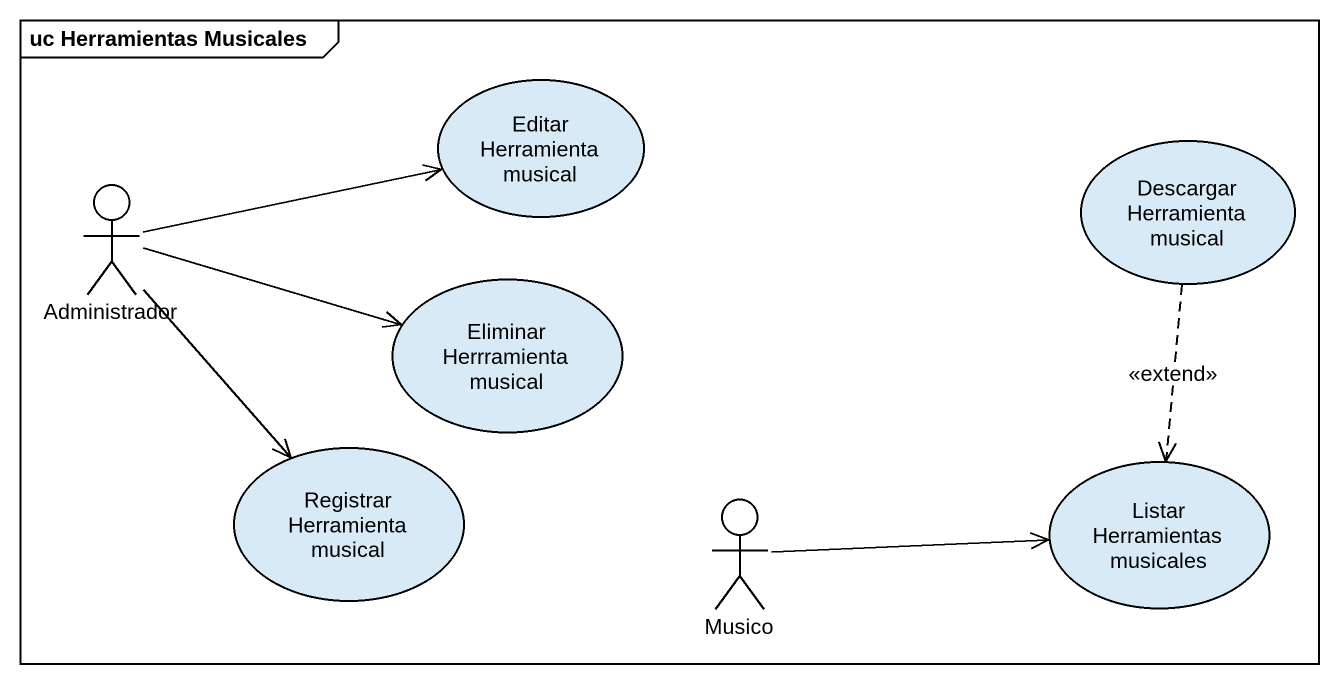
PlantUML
@startuml
mainframe uc Herramientas Musicales
usecase "Editar Herramienta musical" as Editar_Herramienta_musical
actor Administrador
usecase "Descargar Herramienta musical" as Descargar_Herramienta
usecase "Eliminar Herrramienta musical" as Eliminar_Herrramienta
usecase "Registrar Herramienta musical" as Registrar_Herramienta
usecase "Listar Herramientas musicales" as Listar_Herramientas
actor Musico
Administrador -right-> Editar_Herramienta_musical
Administrador -right-> Eliminar_Herrramienta
Administrador --> Registrar_Herramienta
Descargar_Herramienta ..> Listar_Herramientas : <<extend>>
Musico -right-> Listar_Herramientas
@enduml
